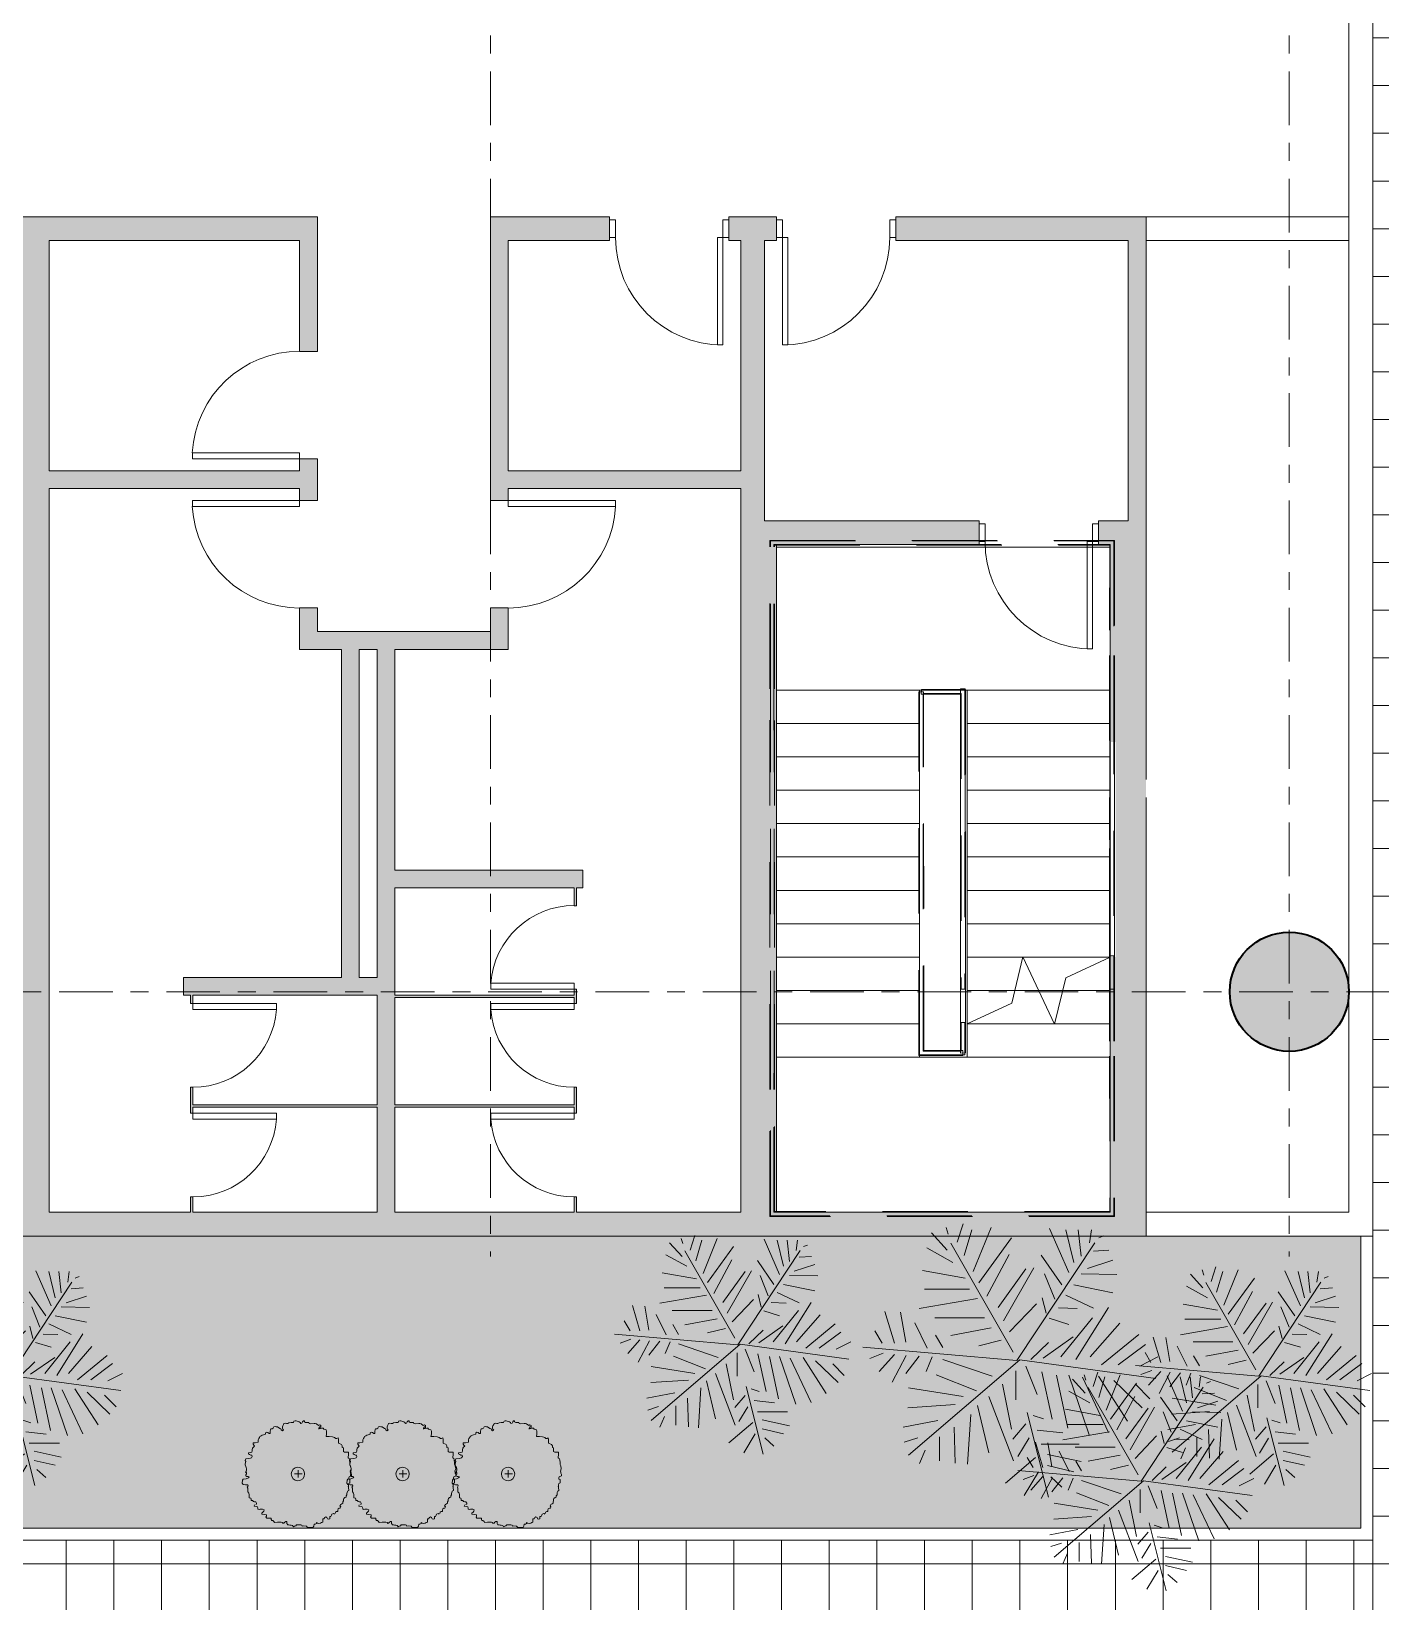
# Model space of a CAD drawing. Header units: millimetres. Extents: x 90964 to 877642, y 656808 to 1438307.
# Drawn here: x 386469 to 397787, y 1194509 to 1207680 of the extents above; entities that cross this region are included whole.
import ezdxf

# ---------------------------------------------------------------- set-up
doc = ezdxf.new("R2010")
doc.units = ezdxf.units.MM
doc.header["$LTSCALE"] = 300
doc.linetypes.add('CENTER', pattern=[3, 1.5, -0.5, 0.5, -0.5])
doc.linetypes.add('Overhead', pattern=[3.96875, 2.38125, -1.5875])
doc.layers.add('A-CAY', color=7, linetype='Continuous', lineweight=13, true_color=0x3b7500)
for name, color, linetype, lineweight in [('A-COT VACH', 2, 'Continuous', 35), ('A-DOOR', 31, 'Continuous', 9), ('A-DOOR-FRAM', 31, 'Continuous', 9), ('A-FLOR-HRAL', 11, 'Continuous', 9), ('A-FLOR-HRAL-MBND', 5, 'Overhead', 9), ('A-HATCH', 251, 'Continuous', 5), ('A-NET THAY', 125, 'Continuous', 18), ('A-TRUC', 250, 'CENTER', 5), ('A-WALL', 113, 'Continuous', 9), ('A-WALL-PATT', 111, 'Continuous', 9), ('S-STRS', 31, 'Continuous', 9), ('S-STRS-MBND', 31, 'Overhead', 9)]:
    doc.layers.add(name, color=color, linetype=linetype, lineweight=lineweight)
pattern_1 = [(4e-12, (420761.15, 1196025.3), (-3e-11, 400), []), (90, (420761.15, 1196025.3), (-400, -3e-11), [])]

# ---------------------------------------------------------------- blocks, each defined once
blk = doc.blocks.new('Railing - Railing-1480362-Option 5 Floor Plans')
at = {"layer": 'A-FLOR-HRAL-MBND'}
for p, q in [((-106422, -29073), (-106305, -28713)), ((-106305, -28713), (-103395, -29659)), ((-106384, -29054), (-106285, -28751)), ((-106285, -28751), (-103433, -29678)), ((-106165, -29157), (-106422, -29073)), ((-106156, -29128), (-106384, -29054)), ((-105899, -29243), (-105890, -29215)), ((-103532, -29982), (-105890, -29215)), ((-103513, -30019), (-105899, -29243)), ((-103433, -29678), (-103532, -29982)), ((-103395, -29659), (-103513, -30019))]:
    blk.add_line(p, q, dxfattribs=at)
blk = doc.blocks.new('Railing - Railing-1480373-Option 5 Floor Plans')
at = {"layer": 'A-FLOR-HRAL-MBND'}
for p, q in [((-108093, -29845), (-107202, -27106)), ((-107202, -27106), (-106194, -27433)), ((-108055, -29826), (-107183, -27143)), ((-107183, -27143), (-106203, -27462)), ((-106203, -27462), (-105937, -27549)), ((-106194, -27433), (-105928, -27520)), ((-105928, -27520), (-102999, -28473)), ((-105937, -27549), (-103008, -28501)), ((-103008, -28501), (-101857, -28875)), ((-102999, -28473), (-101819, -28856)), ((-101857, -28875), (-102729, -31558)), ((-101819, -28856), (-102710, -31596)), ((-106819, -30260), (-108093, -29845)), ((-106809, -30231), (-108055, -29826)), ((-106020, -30519), (-106819, -30260)), ((-106011, -30491), (-106809, -30231)), ((-106286, -30433), (-106277, -30404)), ((-103880, -31184), (-106277, -30404)), ((-103890, -31212), (-106286, -30433)), ((-103623, -31299), (-103890, -31212)), ((-103614, -31270), (-103880, -31184)), ((-102710, -31596), (-103623, -31299)), ((-102729, -31558), (-103614, -31270))]:
    blk.add_line(p, q, dxfattribs=at)
blk = doc.blocks.new('Top Rail Type - Top Rail_Internal_-V16-Option 5 Floor Plans')
at = {"layer": 'A-FLOR-HRAL', "linetype": 'Overhead'}
for p, q in [((-106422, -29058), (-106308, -28706)), ((-106308, -28706), (-103408, -29649)), ((-106384, -29070), (-106282, -28757)), ((-106282, -28757), (-103420, -29687)), ((-106422, -29058), (-106384, -29070)), ((-106409, -29083), (-106397, -29045)), ((-106167, -29162), (-106409, -29083)), ((-106154, -29124), (-106397, -29045)), ((-105901, -29248), (-105888, -29210)), ((-103535, -29975), (-105888, -29210)), ((-103509, -30026), (-105901, -29248)), ((-103433, -29662), (-103535, -29975)), ((-103395, -29675), (-103509, -30026)), ((-103395, -29675), (-103433, -29662)), ((-103408, -29649), (-103420, -29687))]:
    blk.add_line(p, q, dxfattribs=at)
at = {"layer": 'A-FLOR-HRAL'}
for p, q in [((-106154, -29124), (-106167, -29162)), ((-103504, -30027), (-106167, -29162)), ((-103492, -29989), (-106154, -29124)), ((-103504, -30027), (-103492, -29989))]:
    blk.add_line(p, q, dxfattribs=at)
blk = doc.blocks.new('Top Rail Type - Top Rail_Internal_-V17-Option 5 Floor Plans')
at = {"layer": 'A-FLOR-HRAL', "linetype": 'Overhead'}
for p, q in [((-108100, -29848), (-107206, -27099)), ((-107206, -27099), (-106192, -27429)), ((-108049, -29823), (-107180, -27150)), ((-107180, -27150), (-106205, -27467)), ((-106205, -27467), (-103010, -28506)), ((-106192, -27429), (-102997, -28468)), ((-103010, -28506), (-101863, -28879)), ((-102997, -28468), (-101813, -28853)), ((-101863, -28879), (-102732, -31552)), ((-101813, -28853), (-102707, -31602)), ((-106820, -30264), (-108100, -29848)), ((-106808, -30226), (-108049, -29823)), ((-106022, -30524), (-106820, -30264)), ((-106009, -30486), (-106808, -30226)), ((-106288, -30438), (-106275, -30400)), ((-103612, -31265), (-106275, -30400)), ((-103625, -31303), (-106288, -30438)), ((-102707, -31602), (-103625, -31303)), ((-102732, -31552), (-103612, -31265))]:
    blk.add_line(p, q, dxfattribs=at)
at = {"layer": 'A-FLOR-HRAL'}
for p, q in [((-106009, -30486), (-106022, -30524)), ((-104304, -31083), (-106022, -30524)), ((-104291, -31045), (-106009, -30486))]:
    blk.add_line(p, q, dxfattribs=at)
blk = doc.blocks.new('M_Single-Flush - 900 X 2100-697408-Option 5 Floor Plans')
at = {"layer": 'A-DOOR'}
for p, q in [((400, 75), (400, 975)), ((450, 975), (400, 975)), ((450, 75), (450, 975)), ((450, 75), (400, 75))]:
    blk.add_line(p, q, dxfattribs=at)
blk.add_arc((450, 75), 902, 93.1788, 180, dxfattribs=at)
blk = doc.blocks.new('M_Single-Flush - 900 X 2100-697387-Option 5 Floor Plans')
at = {"layer": 'A-DOOR'}
for p, q in [((400, -75), (400, -975)), ((450, -75), (400, -75)), ((450, -75), (450, -975)), ((450, -975), (400, -975))]:
    blk.add_line(p, q, dxfattribs=at)
blk.add_arc((450, -75), 902, 180, 266.8212, dxfattribs=at)
blk = doc.blocks.new('M_Single-Flush - 700 X 2100-697495-Option 5 Floor Plans')
at = {"layer": 'A-DOOR'}
for p, q in [((300, -10), (300, -710)), ((350, -10), (300, -10)), ((350, -10), (350, -710)), ((350, -710), (300, -710))]:
    blk.add_line(p, q, dxfattribs=at)
blk.add_arc((350, -10), 702, 180, 265.9138, dxfattribs=at)
blk = doc.blocks.new('M_Single-Flush - 700 X 2100-697474-Option 5 Floor Plans')
at = {"layer": 'A-DOOR'}
for p, q in [((300, 10), (300, 710)), ((350, 710), (300, 710)), ((350, 10), (350, 710)), ((350, 10), (300, 10))]:
    blk.add_line(p, q, dxfattribs=at)
blk.add_arc((350, 10), 702, 94.0862, 180, dxfattribs=at)
blk = doc.blocks.new('M_Door-Passage-Single-Flush - M_Door-Passage-Single-Flush-718217-Option 5 Floor Plans')
at = {"layer": 'A-DOOR'}
for p, q in [((450, 981.35), (405, 981.35)), ((405, 981.35), (405, 81.35)), ((450, 81.35), (450, 981.35)), ((405, 81.35), (450, 81.35))]:
    blk.add_line(p, q, dxfattribs=at)
blk.add_arc((450, 81.35), 900, 90, 180, dxfattribs=at)
at = {"layer": 'A-DOOR-FRAM'}
for p, q in [((-450, 81.35), (-500, 81.35)), ((-500, 81.35), (-500, -68.65)), ((-450, -68.65), (-450, 81.35)), ((450, 81.35), (450, -68.65)), ((500, 81.35), (450, 81.35)), ((500, -68.65), (500, 81.35)), ((-500, -68.65), (-450, -68.65)), ((450, -68.65), (500, -68.65))]:
    blk.add_line(p, q, dxfattribs=at)
blk = doc.blocks.new('M_Door-Passage-Single-Flush - M_Door-Passage-Single-Flush-756115-Option 5 Floor Plans')
at = {"layer": 'A-DOOR'}
for p, q in [((405, -81.35), (450, -81.35)), ((405, -981.35), (405, -81.35)), ((450, -81.35), (450, -981.35)), ((450, -981.35), (405, -981.35))]:
    blk.add_line(p, q, dxfattribs=at)
blk.add_arc((450, -81.35), 900, 180, 270, dxfattribs=at)
at = {"layer": 'A-DOOR-FRAM'}
for p, q in [((-500, 68.65), (-450, 68.65)), ((-500, -81.35), (-500, 68.65)), ((-450, 68.65), (-450, -81.35)), ((450, 68.65), (500, 68.65)), ((450, -81.35), (450, 68.65)), ((500, 68.65), (500, -81.35)), ((-450, -81.35), (-500, -81.35)), ((500, -81.35), (450, -81.35))]:
    blk.add_line(p, q, dxfattribs=at)
blk = doc.blocks.new('LUOICOT THAPDOI')
at = {"layer": 'A-HATCH'}
h = blk.add_hatch(color=256, dxfattribs=at)
h.dxf.hatch_style = 1
edge = h.paths.add_edge_path()
edge.add_arc((220998, 1226625), 500, 0, 360)
edge = h.paths.add_edge_path()
edge.add_arc((233598, 1226625), 500, 0, 360)
edge = h.paths.add_edge_path()
edge.add_arc((246198, 1226625), 500, 0, 360)
edge = h.paths.add_edge_path()
edge.add_arc((246198, 1217625), 500, 0, 360)
edge = h.paths.add_edge_path()
edge.add_arc((233598, 1217625), 500, 0, 360)
edge = h.paths.add_edge_path()
edge.add_arc((220998, 1217625), 500, 0, 360)
edge = h.paths.add_edge_path()
edge.add_arc((214298, 1226625), 500, 0, 360)
edge = h.paths.add_edge_path()
edge.add_arc((201698, 1226625), 500, 0, 360)
edge = h.paths.add_edge_path()
edge.add_arc((194998, 1226625), 500, 0, 360)
edge = h.paths.add_edge_path()
edge.add_arc((182398, 1226625), 500, 0, 360)
edge = h.paths.add_edge_path()
edge.add_arc((169798, 1226625), 500, 0, 360)
edge = h.paths.add_edge_path()
edge.add_arc((169798, 1217625), 500, 0, 360)
edge = h.paths.add_edge_path()
edge.add_arc((169798, 1208625), 500, 0, 360)
edge = h.paths.add_edge_path()
edge.add_arc((169798, 1199625), 500, 0, 360)
edge = h.paths.add_edge_path()
edge.add_arc((182398, 1199625), 500, 0, 360)
edge = h.paths.add_edge_path()
edge.add_arc((182398, 1208625), 500, 0, 360)
edge = h.paths.add_edge_path()
edge.add_arc((182398, 1217625), 500, 0, 360)
edge = h.paths.add_edge_path()
edge.add_arc((194998, 1217625), 500, 0, 360)
edge = h.paths.add_edge_path()
edge.add_arc((194998, 1208625), 500, 0, 360)
edge = h.paths.add_edge_path()
edge.add_arc((194998, 1199625), 500, 0, 360)
edge = h.paths.add_edge_path()
edge.add_arc((201698, 1208625), 500, 0, 360)
edge = h.paths.add_edge_path()
edge.add_arc((214298, 1208625), 500, 0, 360)
edge = h.paths.add_edge_path()
edge.add_arc((220998, 1208625), 500, 0, 360)
edge = h.paths.add_edge_path()
edge.add_arc((220998, 1199625), 500, 0, 360)
edge = h.paths.add_edge_path()
edge.add_arc((233598, 1199625), 500, 0, 360)
edge = h.paths.add_edge_path()
edge.add_arc((233598, 1208625), 500, 0, 360)
edge = h.paths.add_edge_path()
edge.add_arc((246198, 1208625), 500, 0, 360)
edge = h.paths.add_edge_path()
edge.add_arc((246198, 1199625), 500, 0, 360)
at = {"layer": 'A-COT VACH'}
blk.add_circle((220998, 1199625), 500, dxfattribs=at)
at = {"layer": 'A-TRUC'}
for p, q in [((214298, 1228945), (214298, 1197405)), ((220998, 1228945), (220998, 1197405)), ((167478, 1199625), (248518, 1199625))]:
    blk.add_line(p, q, dxfattribs=at)
blk = doc.blocks.new('mb-cay50')
at = {"color": 0, "linetype": 'ByBlock'}
for p, q in [((132.5, 445.5), (73.1, 544.6)), ((85.2, 197), (175.2, 552.2)), ((120.3, 386.1), (-4.7, 492.8)), ((184.3, 466.9), (231.6, 509.5)), ((-341.8, 354.7), (-366.2, 411.1)), ((-282.2, 299.2), (-282.2, 399.8)), ((-221.2, 258), (-216.6, 408.9)), ((-151.1, 204.6), (-164.8, 413.5)), ((-74.8, 129.9), (28.8, 399.8)), ((170.6, 419.6), (281.9, 445.5)), ((170.6, 372.3), (312.4, 402.8)), ((55.2, -23.8), (-411.6, 376.1)), ((-122.1, 168.1), (-74.8, 366.2)), ((94.4, 303.7), (47.1, 381.5)), ((144.7, 329.7), (303.3, 329.7)), ((-373.5, 302.4), (-429.9, 320.7)), ((-18.4, 78.1), (19.7, 267.2)), ((80.7, 244.3), (25.8, 308.3)), ((127.9, 270.2), (234.7, 282.4)), ((260.6, 40), (345.9, 290)), ((317, 49.2), (426.7, 280.9)), ((-288.6, 230.9), (-434.9, 258.3)), ((111.2, 209.2), (153.9, 222.9)), ((147.8, 26.3), (190.4, 224.5)), ((208.7, 40), (256, 262.6)), ((384.1, 44.6), (506, 233.6)), ((-216.6, 163.5), (-414.8, 177.2)), ((38, 21.7), (38, 143.7)), ((449.6, 62.9), (568.5, 177.2)), ((539.6, 78.1), (600.5, 139.1)), ((-421.8, -42.3), (-480.3, 69)), ((-183.1, 129.9), (-411.7, 93.4)), ((-126.7, 105.6), (-295.9, 38.5)), ((80.7, 1.9), (127.9, 120.8)), ((-471.2, -46.9), (-535.2, 24.8)), ((-367.3, -39.5), (-423.9, 33.9)), ((-312.8, -37.2), (-338.6, 24.8)), ((-61.1, 44.6), (-268.4, -25.5)), ((55.2, -23.8), (624.9, 53.7)), ((557.8, 1.9), (634.1, -36.2)), ((42.8, -21.9), (-603.8, -77.4)), ((-518.5, -51.5), (-574.9, -30.1)), ((27.2, -55.7), (-234.9, -513.4)), ((42.8, -21.9), (368.8, -514.9)), ((100.5, -25.5), (175.2, -97.2)), ((152.3, -31.6), (278.9, -120.1)), ((227, -36.2), (359.7, -200.9)), ((289.5, -25.5), (426.7, -243.5)), ((350.5, -36.2), (474, -178)), ((397.8, -2.7), (553.3, -130.7)), ((467.9, -2.7), (582.2, -88)), ((-523, -94.1), (-553.5, -146)), ((-471.2, -94.1), (-510.8, -226.8)), ((-423.9, -98.7), (-445.3, -223.7)), ((-333.4, -73.4), (-385.8, -179.5)), ((-268.5, -75.9), (-299, -127.7)), ((-65.7, -158.2), (-234.9, -126.2)), ((-23, -106.3), (-117.5, -83.5)), ((-13.8, -187.1), (114.2, -409.7)), ((11.9, -141.7), (124.7, -259.1)), ((178.2, -198.8), (260.6, -172.9)), ((-122.1, -281.7), (-367.5, -239)), ((-93.1, -200.9), (-302, -200.9)), ((-36.7, -243.5), (80.7, -405.1)), ((164.7, -219.2), (147.9, -284.7)), ((217.4, -242.3), (295.1, -239.3)), ((248.4, -295.4), (364.2, -240.5)), ((-155.6, -319.8), (-344.7, -319.8)), ((-84, -290.8), (10.5, -466.1)), ((201.1, -278.6), (158.4, -385.3)), ((281.9, -338.1), (445, -304.5)), ((-173.9, -367), (-353.8, -399)), ((-140.4, -394.5), (-65.7, -578.9)), ((-117.5, -347.2), (19.7, -536.2)), ((231.6, -338.1), (144.7, -463.1)), ((260.6, -389.9), (179.8, -574.4)), ((312.4, -385.3), (461.8, -382.3)), ((-225.8, -432.6), (-335.5, -493.6)), ((281.9, -432.6), (248.4, -569.8)), ((312.4, -458.5), (300.2, -569.8)), ((338.3, -406.7), (445, -441.7)), ((-250.1, -484.4), (-315.7, -556.1)), ((-207.5, -518), (-183.1, -594.2)), ((-178.5, -461.5), (-146.5, -569.8)), ((347.5, -514.9), (355.1, -569.8)), ((364.2, -479.8), (428.3, -484.4)), ((-245.6, -551.5), (-254.7, -578.9)), ((385.6, -536.2), (406.9, -543.9))]:
    blk.add_line(p, q, dxfattribs=at)
blk = doc.blocks.new('mb-cay10')
for p, q in [((-213, 440), (-224, 437)), ((-203, 437), (-213, 440)), ((-142, 447), (-146, 437)), ((-135, 458), (-142, 447)), ((-131, 469), (-135, 458)), ((-121, 472), (-131, 469)), ((-107, 469), (-121, 472)), ((-96, 469), (-107, 469)), ((-85, 476), (-96, 469)), ((-64, 479), (-85, 476)), ((-43, 479), (-64, 479)), ((-39, 490), (-43, 479)), ((-28, 494), (-39, 490)), ((-18, 494), (-28, 494)), ((11, 483), (-18, 494)), ((21, 479), (11, 483)), ((25, 469), (21, 479)), ((36, 472), (25, 469)), ((43, 483), (36, 472)), ((50, 494), (43, 483)), ((60, 494), (50, 494)), ((60, 483), (60, 494)), ((71, 479), (60, 483)), ((100, 479), (71, 479)), ((103, 469), (100, 479)), ((117, 465), (103, 469)), ((149, 469), (117, 465)), ((160, 469), (149, 469)), ((171, 465), (160, 469)), ((192, 451), (171, 465)), ((203, 455), (192, 451)), ((213, 451), (203, 455)), ((213, 426), (213, 451)), ((-370, 295), (-398, 288)), ((-366, 327), (-370, 316)), ((-370, 316), (-370, 295)), ((-359, 337), (-366, 327)), ((-355, 348), (-359, 337)), ((-345, 352), (-355, 348)), ((-334, 359), (-345, 352)), ((-323, 362), (-334, 359)), ((-302, 369), (-323, 362)), ((-291, 387), (-302, 380)), ((-302, 380), (-302, 369)), ((-281, 384), (-291, 387)), ((-270, 376), (-281, 384)), ((-259, 376), (-270, 376)), ((-256, 408), (-259, 398)), ((-259, 398), (-259, 376)), ((-252, 419), (-256, 408)), ((-242, 419), (-252, 419)), ((-231, 426), (-242, 419)), ((-224, 437), (-231, 426)), ((-192, 437), (-203, 437)), ((-171, 423), (-192, 437)), ((-160, 419), (-171, 423)), ((-156, 408), (-160, 419)), ((-146, 401), (-156, 408)), ((-146, 437), (-146, 426)), ((-146, 426), (-142, 415)), ((-135, 405), (-146, 401)), ((-142, 415), (-135, 405)), ((195, 426), (203, 437)), ((195, 415), (195, 426)), ((199, 423), (210, 423)), ((203, 437), (213, 437)), ((210, 423), (224, 426)), ((213, 437), (213, 426)), ((224, 426), (235, 426)), ((235, 426), (242, 415)), ((242, 415), (252, 412)), ((252, 412), (263, 408)), ((263, 408), (267, 398)), ((267, 369), (263, 348)), ((263, 348), (291, 348)), ((267, 398), (267, 369)), ((291, 348), (320, 344)), ((320, 344), (331, 341)), ((331, 341), (341, 337)), ((341, 337), (352, 327)), ((352, 327), (362, 327)), ((362, 327), (373, 334)), ((373, 334), (377, 323)), ((377, 323), (377, 284)), ((-441, 199), (-462, 195)), ((-462, 195), (-462, 185)), ((-462, 185), (-451, 178)), ((-451, 178), (-441, 174)), ((-434, 149), (-444, 146)), ((-430, 202), (-441, 199)), ((-441, 174), (-430, 174)), ((-426, 160), (-434, 149)), ((-426, 213), (-430, 202)), ((-430, 174), (-426, 160)), ((-423, 238), (-426, 224)), ((-426, 224), (-426, 213)), ((-416, 249), (-423, 238)), ((-398, 288), (-419, 288)), ((-419, 288), (-419, 277)), ((-419, 277), (-412, 266)), ((-405, 256), (-416, 249)), ((-412, 266), (-405, 256)), ((377, 284), (405, 273)), ((405, 273), (412, 259)), ((412, 259), (412, 245)), ((412, 245), (423, 241)), ((423, 241), (423, 206)), ((423, 206), (434, 202)), ((434, 202), (469, 202)), ((469, 170), (466, 160)), ((466, 160), (466, 149)), ((466, 149), (476, 142)), ((469, 202), (469, 170)), ((-487, 138), (-494, 124)), ((-494, 124), (-487, 114)), ((-487, 114), (-494, 92)), ((-494, 92), (-494, 82)), ((-494, 82), (-487, 67)), ((-483, 21), (-490, 11)), ((-490, 11), (-480, 11)), ((-458, 142), (-487, 138)), ((-487, 67), (-483, 57)), ((-480, 0), (-487, -11)), ((-483, 57), (-480, 46)), ((-480, 36), (-483, 21)), ((-480, 46), (-480, 36)), ((-480, 11), (-480, 0)), ((-444, 146), (-458, 142)), ((-32, 0), (39, 0)), ((0, 32), (0, -36)), ((476, 142), (480, 131)), ((480, 131), (480, 121)), ((480, 121), (483, 110)), ((483, 110), (483, 85)), ((483, 85), (490, 75)), ((494, 46), (487, 25)), ((487, 25), (490, 14)), ((490, 75), (494, 46)), ((490, 14), (490, 4)), ((490, 4), (498, -7)), ((-519, -60), (-522, -89)), ((-522, -89), (-512, -99)), ((-512, -50), (-519, -60)), ((-483, -46), (-512, -50)), ((-512, -99), (-490, -103)), ((-490, -103), (-469, -103)), ((-487, -11), (-487, -21)), ((-487, -21), (-476, -25)), ((-462, -39), (-483, -46)), ((-476, -25), (-466, -25)), ((-466, -114), (-473, -124)), ((-473, -124), (-469, -135)), ((-469, -103), (-466, -114)), ((-469, -135), (-469, -170)), ((-466, -25), (-455, -28)), ((-455, -28), (-462, -39)), ((469, -114), (466, -121)), ((473, -92), (469, -103)), ((469, -103), (469, -114)), ((469, -117), (469, -128)), ((469, -128), (473, -156)), ((476, -28), (473, -39)), ((473, -39), (473, -50)), ((473, -50), (483, -53)), ((483, -85), (473, -92)), ((498, -21), (476, -28)), ((483, -53), (483, -85)), ((498, -7), (498, -21)), ((-469, -170), (-458, -181)), ((-458, -181), (-455, -192)), ((-455, -192), (-455, -224)), ((-455, -224), (-441, -227)), ((-441, -227), (-437, -238)), ((-437, -238), (-437, -249)), ((-437, -249), (-423, -249)), ((-423, -249), (-416, -259)), ((-416, -259), (-405, -263)), ((-409, -302), (-405, -291)), ((-405, -263), (-394, -263)), ((-394, -263), (-387, -273)), ((-387, -284), (-394, -288)), ((-387, -273), (-387, -284)), ((398, -288), (391, -298)), ((409, -281), (398, -288)), ((419, -273), (409, -281)), ((423, -252), (419, -263)), ((419, -263), (419, -273)), ((426, -231), (423, -241)), ((423, -241), (423, -252)), ((437, -220), (426, -231)), ((448, -217), (437, -220)), ((455, -195), (448, -206)), ((448, -206), (448, -217)), ((458, -174), (455, -185)), ((455, -185), (455, -195)), ((462, -163), (458, -174)), ((473, -156), (462, -163)), ((-387, -305), (-409, -302)), ((-377, -309), (-387, -305)), ((-373, -320), (-377, -309)), ((-373, -330), (-373, -320)), ((-362, -334), (-373, -330)), ((-352, -330), (-362, -334)), ((-331, -330), (-352, -330)), ((-338, -366), (-327, -359)), ((-338, -376), (-338, -366)), ((-316, -380), (-338, -376)), ((-316, -337), (-331, -330)), ((-327, -359), (-320, -348)), ((-320, -348), (-316, -337)), ((-295, -384), (-316, -380)), ((-299, -405), (-295, -394)), ((-291, -415), (-299, -405)), ((-295, -394), (-295, -384)), ((-249, -415), (-291, -415)), ((-249, -426), (-249, -415)), ((-245, -437), (-249, -426)), ((-235, -437), (-245, -437)), ((-224, -444), (-235, -437)), ((242, -419), (231, -419)), ((231, -419), (231, -451)), ((249, -408), (242, -419)), ((259, -401), (249, -408)), ((270, -408), (259, -401)), ((274, -419), (270, -408)), ((284, -423), (274, -419)), ((295, -419), (284, -423)), ((306, -398), (295, -398)), ((295, -398), (295, -419)), ((313, -387), (306, -398)), ((316, -376), (313, -387)), ((331, -369), (316, -376)), ((341, -376), (331, -369)), ((348, -359), (345, -369)), ((359, -352), (348, -359)), ((370, -352), (359, -352)), ((373, -327), (370, -341)), ((370, -341), (370, -352)), ((384, -320), (373, -327)), ((394, -320), (384, -320)), ((391, -298), (398, -309)), ((398, -309), (394, -320)), ((-220, -455), (-224, -444)), ((-192, -451), (-220, -455)), ((-156, -451), (-192, -451)), ((-142, -455), (-156, -451)), ((-142, -465), (-142, -455)), ((-131, -462), (-142, -465)), ((-124, -451), (-131, -462)), ((-114, -444), (-124, -451)), ((-103, -444), (-114, -444)), ((-103, -465), (-103, -444)), ((-96, -476), (-103, -465)), ((-85, -476), (-96, -476)), ((-75, -479), (-85, -476)), ((-64, -479), (-75, -479)), ((-50, -483), (-64, -479)), ((-43, -494), (-50, -483)), ((-32, -490), (-43, -494)), ((-21, -487), (-32, -490)), ((-14, -476), (-21, -487)), ((25, -476), (-14, -476)), ((36, -479), (25, -476)), ((39, -490), (36, -479)), ((50, -487), (39, -490)), ((78, -490), (50, -487)), ((89, -501), (78, -490)), ((139, -501), (89, -501)), ((146, -490), (139, -501)), ((149, -469), (146, -490)), ((160, -469), (149, -469)), ((171, -465), (160, -469)), ((181, -462), (171, -455)), ((171, -455), (171, -465)), ((195, -465), (181, -462)), ((210, -462), (195, -465)), ((220, -455), (210, -462)), ((231, -451), (220, -455))]:
    blk.add_line(p, q)
blk.add_circle((-1, -2), 62.8)

msp = doc.modelspace()

# ---------------------------------------------------------------- hatches: boundary and pattern name
at = {"layer": 'A-NET THAY'}
h = msp.add_hatch(dxfattribs=at)
h.set_pattern_fill('AR-HBONE', color=250, scale=3, double=1)
h.set_pattern_definition([(45, (420761.15, 1196025.32), (-3e-11, 431.0523), [914.4, -304.8]), (135, (420976.68, 1196240.84), (-3e-11, 431.0523), [914.4, -304.8])])
edge = h.paths.add_edge_path()
edge.add_line((445534.9, 1245943.2), (400857.2, 1246022.2))
edge.add_arc((400852.2, 1243022.2), 3000, 89.90437, 180)
edge.add_line((397852.2, 1243022.2), (397852.2, 1241125.3))
edge.add_line((397852.2, 1241125.3), (436544.8, 1241125.3))
edge.add_line((436544.8, 1241125.3), (445534.9, 1241125.3))
edge.add_line((445534.9, 1241125.3), (445534.9, 1245943.2))
edge = h.paths.add_edge_path()
edge.add_arc((367189.7, 1243160), 3000, 0, 89.96372)
edge.add_line((367191.6, 1246160), (343379.3, 1246200.3))
edge.add_arc((343374.3, 1238200.3), 8000, 89.96372, 180.91499)
edge.add_line((335375.3, 1238072.5), (335974, 1197977.4))
edge.add_arc((338973.6, 1198025.3), 3000, 180.91499, 270)
edge.add_line((338973.6, 1195025.3), (338402.6, 1236125.8))
edge.add_line((338402.6, 1236125.8), (338333.2, 1241125.3))
edge.add_line((338333.2, 1241125.3), (370189.7, 1241125.3))
edge.add_line((370189.7, 1241125.3), (370189.7, 1243160))
edge = h.paths.add_edge_path()
edge.add_line((339082.3, 1187203.7), (339057, 1189025.3))
edge.add_line((339057, 1189025.3), (337063.7, 1189025.3))
edge.add_arc((337063.7, 1186025.3), 3000, 90, 180.9386)
edge.add_line((334064.1, 1185976.2), (334435.1, 1161466.3))
edge.add_line((334435.1, 1161466.3), (339439.8, 1161466.3))
edge.add_line((339439.8, 1161466.3), (339082.3, 1187203.7))
h = msp.add_hatch(dxfattribs=at)
h.set_pattern_fill('_USER', color=250, scale=400, double=1, pattern_type=0)
h.set_pattern_definition(pattern_1)
h.paths.add_polyline_path([(436293.5, 1239625.3), (397852.2, 1239625.3), (397852.2, 1241125.3), (391642.2, 1241125.3), (391642.2, 1239625.3), (376436.6, 1239625.3), (376436.6, 1241125.3), (370189.7, 1241125.3), (370189.7, 1239625.3), (340561.5, 1239625.3), (340561.5, 1196025.3, -0.4142136), (339561.5, 1195025.3), (338973.6, 1195025.3), (339057, 1189025.3), (397720.9, 1189025.3), (397720.9, 1195025.3), (381057.9, 1195025.3), (346665.9, 1195025.3, -0.4142136), (344665.9, 1197025.3), (344665.9, 1230625.3, -0.4142136), (347665.9, 1233625.3), (368370.4, 1233625.3, -0.4142136), (371370.4, 1230625.3), (371370.4, 1229924), (376399.6, 1229924), (378336.2, 1229924), (389705.6, 1229924), (391642.2, 1229924), (396671.5, 1229924), (396671.5, 1230625.3, -0.4142136), (399671.5, 1233625.3), (403122.2, 1233625.3), (426978.9, 1233625.3, -0.4254724), (429976.7, 1230510.5), (429785, 1225505.3), (435804.7, 1225299.9)])
h = msp.add_hatch(dxfattribs=at)
h.set_pattern_fill('_USER', color=250, scale=400, double=1, pattern_type=0)
h.set_pattern_definition(pattern_1)
h.paths.add_polyline_path([(426730.9, 1229924), (423526.2, 1229924), (423526.2, 1233625.3), (403122.2, 1233625.3), (403122.2, 1229924), (397720.9, 1229924), (397720.9, 1197381.3), (397720.9, 1189025.3), (426730.9, 1189025.3)])
at = {"layer": 'A-WALL-PATT'}
for points in [[(388868.9, 1206125.3), (381257.9, 1206125.3), (381257.9, 1205925.3), (388868.9, 1205925.3)], [(386618.9, 1197775.3), (386618.9, 1205925.3), (386318.9, 1205925.3), (386318.9, 1197775.3)], [(392618.9, 1203475.3), (392618.9, 1205925.3), (392418.9, 1205925.3), (392418.9, 1203475.3)], [(395818.9, 1205925.3), (395668.9, 1205925.3), (395668.9, 1203475.3), (395818.9, 1203475.3), (395818.9, 1204500.7)], [(388718.9, 1203845.7), (388718.9, 1203995.7), (386618.9, 1203995.7), (386618.9, 1203845.7)], [(392418.9, 1203995.7), (390468.9, 1203995.7), (390468.9, 1203845.7), (392418.9, 1203845.7)], [(392718.9, 1197775.3), (392718.9, 1203475.3), (392418.9, 1203475.3), (392418.9, 1197775.3)], [(390468.9, 1202495.7), (390468.9, 1202645.7), (388868.9, 1202645.7), (388868.9, 1202495.7), (389518.9, 1202495.7)], [(389218.9, 1202495.7), (389068.9, 1202495.7), (389068.9, 1199745.7), (389218.9, 1199745.7), (389218.9, 1202108.9)], [(389518.9, 1197775.3), (389518.9, 1202495.7), (389368.9, 1202495.7), (389368.9, 1197775.3)], [(391093.9, 1200495.7), (391093.9, 1200645.7), (389518.9, 1200645.7), (389518.9, 1200495.7), (391042.7, 1200495.7)], [(389368.9, 1199745.7), (387743.9, 1199745.7), (387743.9, 1199595.7), (389368.9, 1199595.7)], [(391022.7, 1199595.7), (389518.9, 1199595.7), (389518.9, 1199575.7), (391022.7, 1199575.7)], [(386618.9, 1197575.3), (386618.9, 1197775.3), (383618.9, 1197775.3), (383618.9, 1197575.3), (384974.2, 1197575.3)], [(393689, 1197775.3), (386618.9, 1197775.3), (386618.9, 1197575.3), (393689, 1197575.3)], [(395518.9, 1197575.3), (395518.9, 1197775.3), (393689, 1197775.3), (393689, 1197575.3)]]:
    msp.add_hatch(color=256, dxfattribs=at).paths.add_polyline_path(points, flags=0)
h = msp.add_hatch(color=256, dxfattribs=at)
h.paths.add_polyline_path([(390468.9, 1202845.7), (390318.9, 1202845.7), (390318.9, 1202645.7), (390468.9, 1202645.7)], flags=0)
h.paths.add_polyline_path([(390468.9, 1206125.3), (390318.9, 1206125.3), (390318.9, 1203745.7), (390468.9, 1203745.7), (390468.9, 1205925.3)], flags=0)
h = msp.add_hatch(color=256, dxfattribs=at)
h.paths.add_polyline_path([(395818.9, 1205925.3), (395818.9, 1206125.3), (393718.9, 1206125.3), (393718.9, 1205925.3), (395668.9, 1205925.3)], flags=0)
h.paths.add_polyline_path([(392718.9, 1205925.3), (392718.9, 1206125.3), (392318.9, 1206125.3), (392318.9, 1205925.3), (392618.9, 1205925.3)], flags=0)
h.paths.add_polyline_path([(391318.9, 1205950.3), (391318.9, 1206125.3), (390468.9, 1206125.3), (390468.9, 1205925.3), (391318.9, 1205925.3)], flags=0)
h = msp.add_hatch(color=256, dxfattribs=at)
h.paths.add_polyline_path([(388868.9, 1203745.7), (388868.9, 1204095.7), (388718.9, 1204095.7), (388718.9, 1203745.7)], flags=0)
h.paths.add_polyline_path([(388868.9, 1202845.7), (388718.9, 1202845.7), (388718.9, 1202495.7), (388868.9, 1202495.7), (388868.9, 1202645.7)], flags=0)
h.paths.add_polyline_path([(388868.9, 1204995.7), (388868.9, 1205925.3), (388718.9, 1205925.3), (388718.9, 1204995.7)], flags=0)
h = msp.add_hatch(color=256, dxfattribs=at)
h.paths.add_polyline_path([(395668.9, 1203575.3), (395418.9, 1203575.3), (395418.9, 1203375.3), (395518.9, 1203375.3), (395518.9, 1203475.3), (395668.9, 1203475.3)], flags=0)
h.paths.add_polyline_path([(394418.9, 1203400.3), (394418.9, 1203575.3), (392618.9, 1203575.3), (392618.9, 1203475.3), (392718.9, 1203475.3), (392718.9, 1203375.3), (394418.9, 1203375.3)], flags=0)
h = msp.add_hatch(color=256, dxfattribs=at)
h.paths.add_polyline_path([(395818.9, 1199717.1), (395818.9, 1203475.3), (395518.9, 1203475.3), (395518.9, 1197575.3), (395818.9, 1197575.3)], flags=0)
h.paths.add_polyline_path([(395564.3, 1200913), (395564.3, 1199915.1), (395524.3, 1199915.1), (395524.3, 1201720.6), (395564.3, 1201720.6), (395564.3, 1201511)], flags=0)
h = msp.add_hatch(color=256, dxfattribs=at)
h.paths.add_polyline_path([(391042.7, 1197905.7), (391022.7, 1197905.7), (391022.7, 1197775.3), (391042.7, 1197775.3)], flags=0)
h.paths.add_polyline_path([(391042.7, 1198605.7), (391042.7, 1198825.7), (391022.7, 1198825.7), (391022.7, 1198605.7)], flags=0)
h.paths.add_polyline_path([(391042.7, 1200345.7), (391042.7, 1200495.7), (391022.7, 1200495.7), (391022.7, 1200345.7)], flags=0)
h.paths.add_polyline_path([(391042.7, 1199645.7), (391022.7, 1199645.7), (391022.7, 1199525.7), (391042.7, 1199525.7)], flags=0)
h = msp.add_hatch(color=256, dxfattribs=at)
h.paths.add_polyline_path([(387823.5, 1198825.7), (387803.5, 1198825.7), (387805.4, 1198605.7), (387823.5, 1198605.7), (387823.5, 1198675.7)], flags=0)
h.paths.add_polyline_path([(387823.5, 1197775.3), (387823.5, 1197905.7), (387803.5, 1197905.7), (387805.4, 1197775.3)], flags=0)
h.paths.add_polyline_path([(387823.5, 1199525.7), (387823.5, 1199595.7), (387803.5, 1199595.7), (387805.4, 1199525.7)], flags=0)
h = msp.add_hatch(color=256, dxfattribs=at)
h.paths.add_polyline_path([(391022.7, 1198675.7), (389518.9, 1198675.7), (389518.9, 1198655.7), (391022.7, 1198655.7)], flags=0)
h.paths.add_polyline_path([(389368.9, 1198655.7), (389368.9, 1198675.7), (387823.5, 1198675.7), (387823.5, 1198655.7)], flags=0)
at = {"layer": 'S-STRS-MBND', "true_color": 0x3ba41e}
h = msp.add_hatch(dxfattribs=at)
h.set_pattern_fill('CROSS', color=74, scale=30, double=1)
h.set_pattern_definition([(4e-12, (420761.15, 1196025.32), (190.5, 190.5), [95.25, -285.75]), (90, (420808.78, 1195977.7), (-190.5, 190.5), [95.25, -285.75])])
h.paths.add_polyline_path([(436300.3, 1239825.3), (398052.2, 1239825.3), (398052.2, 1240925.3), (436337.9, 1240925.3), (434528.2, 1187886.4), (379327.1, 1187607.2), (339279.5, 1187404.7), (339259.8, 1188825.3), (426730.9, 1188825.3), (426730.9, 1229924), (426930.9, 1229924), (426930.9, 1230124), (423726.2, 1230124), (423726.2, 1233425.3), (426978.9, 1233425.3, -0.4254724), (429776.8, 1230518.1), (428681.7, 1201929.8), (435007.4, 1201929.8)])
h.paths.add_polyline_path([(391442.2, 1240925.3), (376636.6, 1240925.3), (376636.6, 1239825.3), (391442.2, 1239825.3)])
h.paths.add_polyline_path([(369989.7, 1240925.3), (338536, 1240925.3), (338602.6, 1236128.6), (339170.8, 1195225.3), (339561.5, 1195225.3, 0.4142136), (340361.5, 1196025.3), (340361.5, 1239825.3), (369989.7, 1239825.3)])
h.paths.add_polyline_path([(402922.2, 1233425.3), (399671.5, 1233425.3, 0.4142136), (396871.5, 1230625.3), (396871.5, 1230124), (402922.2, 1230124)], flags=17)
h.paths.add_polyline_path([(368370.4, 1233375.3), (347665.9, 1233375.3, 0.4142136), (344915.9, 1230625.3), (344915.9, 1230174), (371120.4, 1230174), (371120.4, 1230625.3, 0.4142136)], flags=17)
h.paths.add_polyline_path([(377957.9, 1197575.3), (350442.8, 1197575.3), (350442.8, 1195125.3), (377957.9, 1195125.3)], flags=17)
h.paths.add_polyline_path([(397620.9, 1197575.3), (381157.9, 1197575.3), (381157.9, 1195125.3), (397620.9, 1195125.3)], flags=17)

# ---------------------------------------------------------------- linework, layer by layer
at = {"layer": 'A-NET THAY'}
for p, q in [((397720.9, 1197381.3), (397720.9, 1229924)), ((397720.9, 1197575.3), (397720.9, 1189025.3)), ((346665.9, 1195025.3), (394165.2, 1195025.3))]:
    msp.add_line(p, q, dxfattribs=at)
for points in [[(397520.9, 1205925.3), (395818.9, 1205925.3), (395818.9, 1206125.3), (397520.9, 1206125.3)], [(381057.9, 1197575.3), (397720.9, 1197575.3), (397720.9, 1195025.3), (381057.9, 1195025.3)], [(381157.9, 1197575.3), (397620.9, 1197575.3), (397620.9, 1195125.3), (381157.9, 1195125.3)]]:
    msp.add_lwpolyline(points, close=True, dxfattribs=at)
at = {"layer": 'A-WALL', "lineweight": 18}
for p, q in [((397520.9, 1212125.3), (397520.9, 1197775.3)), ((397720.9, 1212125.3), (397720.9, 1197575.3)), ((388868.9, 1206125.3), (381057.9, 1206125.3)), ((388868.9, 1204995.7), (388868.9, 1206125.3)), ((390318.9, 1206125.3), (390318.9, 1203745.7)), ((391318.9, 1206125.3), (390318.9, 1206125.3)), ((391318.9, 1206100.3), (391318.9, 1206125.3)), ((392718.9, 1206125.3), (392318.9, 1206125.3)), ((392318.9, 1206125.3), (392318.9, 1206100.3)), ((392718.9, 1206100.3), (392718.9, 1206125.3)), ((395818.9, 1206125.3), (393718.9, 1206125.3)), ((393718.9, 1206125.3), (393718.9, 1206100.3)), ((395818.9, 1203475.3), (395818.9, 1206125.3)), ((391318.9, 1205925.3), (391318.9, 1205950.3)), ((392318.9, 1205950.3), (392318.9, 1205925.3)), ((392718.9, 1205925.3), (392718.9, 1205950.3)), ((393718.9, 1205950.3), (393718.9, 1205925.3)), ((386618.9, 1203995.7), (386618.9, 1205925.3)), ((386618.9, 1205925.3), (388718.9, 1205925.3)), ((388718.9, 1205925.3), (388718.9, 1204995.7)), ((390468.9, 1203995.7), (390468.9, 1205925.3)), ((390468.9, 1205925.3), (391318.9, 1205925.3)), ((392318.9, 1205925.3), (392418.9, 1205925.3)), ((392418.9, 1205925.3), (392418.9, 1203995.7)), ((392618.9, 1205925.3), (392718.9, 1205925.3)), ((392618.9, 1203575.3), (392618.9, 1205925.3)), ((393718.9, 1205925.3), (395668.9, 1205925.3)), ((395668.9, 1205925.3), (395668.9, 1203575.3)), ((388718.9, 1204995.7), (388868.9, 1204995.7)), ((388718.9, 1203995.7), (386618.9, 1203995.7)), ((388718.9, 1204095.7), (388718.9, 1203995.7)), ((388868.9, 1204095.7), (388718.9, 1204095.7)), ((388868.9, 1203745.7), (388868.9, 1204095.7)), ((392418.9, 1203995.7), (390468.9, 1203995.7)), ((386618.9, 1197775.3), (386618.9, 1203845.7)), ((386618.9, 1203845.7), (388718.9, 1203845.7)), ((388718.9, 1203845.7), (388718.9, 1203745.7)), ((390468.9, 1203745.7), (390468.9, 1203845.7)), ((390468.9, 1203845.7), (392418.9, 1203845.7)), ((392418.9, 1203845.7), (392418.9, 1203475.3)), ((388718.9, 1203745.7), (388868.9, 1203745.7)), ((390318.9, 1203745.7), (390468.9, 1203745.7)), ((394418.9, 1203575.3), (392618.9, 1203575.3)), ((394418.9, 1203550.3), (394418.9, 1203575.3)), ((395668.9, 1203575.3), (395418.9, 1203575.3)), ((395418.9, 1203575.3), (395418.9, 1203550.3)), ((392418.9, 1203475.3), (392418.9, 1197775.3)), ((395818.9, 1201406.6), (395818.9, 1203475.3)), ((392718.9, 1197775.3), (392718.9, 1203375.3)), ((392718.9, 1203375.3), (394418.9, 1203375.3)), ((394418.9, 1203375.3), (394418.9, 1203400.3)), ((395418.9, 1203400.3), (395418.9, 1203375.3)), ((395418.9, 1203375.3), (395518.9, 1203375.3)), ((395518.9, 1203375.3), (395518.9, 1197775.3)), ((388718.9, 1202845.7), (388718.9, 1202495.7)), ((388868.9, 1202845.7), (388718.9, 1202845.7)), ((388868.9, 1202645.7), (388868.9, 1202845.7)), ((390468.9, 1202845.7), (390318.9, 1202845.7)), ((390318.9, 1202845.7), (390318.9, 1202645.7)), ((390468.9, 1202495.7), (390468.9, 1202845.7)), ((390318.9, 1202645.7), (388868.9, 1202645.7)), ((388718.9, 1202495.7), (389068.9, 1202495.7)), ((389068.9, 1202495.7), (389068.9, 1199745.7)), ((389218.9, 1202495.7), (389368.9, 1202495.7)), ((389218.9, 1199745.7), (389218.9, 1202495.7)), ((389368.9, 1202495.7), (389368.9, 1199745.7)), ((389518.9, 1202495.7), (390468.9, 1202495.7)), ((389518.9, 1200645.7), (389518.9, 1202495.7)), ((395818.9, 1197575.3), (395818.9, 1201255.6)), ((391093.9, 1200645.7), (389518.9, 1200645.7)), ((391093.9, 1200495.7), (391093.9, 1200645.7)), ((389518.9, 1199595.7), (389518.9, 1200495.7)), ((389518.9, 1200495.7), (391022.7, 1200495.7)), ((391022.7, 1200495.7), (391022.7, 1200345.7)), ((391042.7, 1200495.7), (391093.9, 1200495.7)), ((391042.7, 1200345.7), (391042.7, 1200495.7)), ((391022.7, 1200345.7), (391042.7, 1200345.7)), ((389068.9, 1199745.7), (387743.9, 1199745.7)), ((387743.9, 1199745.7), (387743.9, 1199595.7)), ((389368.9, 1199745.7), (389218.9, 1199745.7)), ((391022.7, 1199645.7), (391022.7, 1199595.7)), ((391042.7, 1199645.7), (391022.7, 1199645.7)), ((391042.7, 1199525.7), (391042.7, 1199645.7)), ((387743.9, 1199595.7), (387803.5, 1199595.7)), ((387803.5, 1199595.7), (387803.5, 1199525.7)), ((387803.5, 1199525.7), (387823.5, 1199525.7)), ((387823.5, 1199595.7), (389368.9, 1199595.7)), ((387823.5, 1199525.7), (387823.5, 1199595.7)), ((389368.9, 1199595.7), (389368.9, 1198675.7)), ((391022.7, 1199595.7), (389518.9, 1199595.7)), ((389518.9, 1198675.7), (389518.9, 1199575.7)), ((389518.9, 1199575.7), (391022.7, 1199575.7)), ((391022.7, 1199575.7), (391022.7, 1199525.7)), ((391022.7, 1199525.7), (391042.7, 1199525.7)), ((387803.5, 1198825.7), (387803.5, 1198605.7)), ((387823.5, 1198825.7), (387803.5, 1198825.7)), ((387823.5, 1198675.7), (387823.5, 1198825.7)), ((391022.7, 1198825.7), (391022.7, 1198675.7)), ((391042.7, 1198825.7), (391022.7, 1198825.7)), ((391042.7, 1198605.7), (391042.7, 1198825.7)), ((387803.5, 1198605.7), (387823.5, 1198605.7)), ((389368.9, 1198675.7), (387823.5, 1198675.7)), ((387823.5, 1198655.7), (389368.9, 1198655.7)), ((387823.5, 1198605.7), (387823.5, 1198655.7)), ((389368.9, 1198655.7), (389368.9, 1197775.3)), ((391022.7, 1198675.7), (389518.9, 1198675.7)), ((389518.9, 1197775.3), (389518.9, 1198655.7)), ((389518.9, 1198655.7), (391022.7, 1198655.7)), ((391022.7, 1198655.7), (391022.7, 1198605.7)), ((391022.7, 1198605.7), (391042.7, 1198605.7)), ((387803.5, 1197905.7), (387803.5, 1197775.3)), ((387823.5, 1197905.7), (387803.5, 1197905.7)), ((387823.5, 1197775.3), (387823.5, 1197905.7)), ((391022.7, 1197905.7), (391022.7, 1197775.3)), ((391042.7, 1197905.7), (391022.7, 1197905.7)), ((391042.7, 1197775.3), (391042.7, 1197905.7)), ((387803.5, 1197775.3), (386618.9, 1197775.3)), ((389368.9, 1197775.3), (387823.5, 1197775.3)), ((391022.7, 1197775.3), (389518.9, 1197775.3)), ((392418.9, 1197775.3), (391042.7, 1197775.3)), ((395518.9, 1197775.3), (392718.9, 1197775.3)), ((395818.9, 1197775.3), (397520.9, 1197775.3)), ((394216, 1197575.3), (374529.9, 1197575.3)), ((386618.9, 1197575.3), (395818.9, 1197575.3)), ((395818.9, 1197575.3), (397720.9, 1197575.3))]:
    msp.add_line(p, q, dxfattribs=at)
at = {"layer": 'S-STRS'}
for p, q in [((395518.9, 1202155.3), (394318.9, 1202155.3)), ((394318.9, 1202155.3), (394318.9, 1201875.3)), ((394318.9, 1201875.3), (394318.9, 1201595.3)), ((395518.9, 1201875.3), (394318.9, 1201875.3)), ((394318.9, 1201595.3), (394318.9, 1201315.3)), ((395518.9, 1201595.3), (394318.9, 1201595.3)), ((394318.9, 1201315.3), (394318.9, 1201035.3)), ((395518.9, 1201315.3), (394318.9, 1201315.3)), ((394318.9, 1201035.3), (394318.9, 1200755.3)), ((395518.9, 1201035.3), (394318.9, 1201035.3)), ((394318.9, 1200755.3), (394318.9, 1200475.3)), ((395518.9, 1200755.3), (394318.9, 1200755.3)), ((394318.9, 1200475.3), (394318.9, 1200195.3)), ((395518.9, 1200475.3), (394318.9, 1200475.3)), ((394318.9, 1200195.3), (394318.9, 1199915.3)), ((395518.9, 1200195.3), (394318.9, 1200195.3)), ((394318.9, 1199915.3), (394318.9, 1199635.3)), ((394786.1, 1199915.3), (394318.9, 1199915.3)), ((395518.9, 1199915.3), (394788.4, 1199915.3)), ((394318.9, 1199635.3), (394318.9, 1199355.6)), ((394718, 1199635.3), (394318.9, 1199635.3)), ((395119.8, 1199635.3), (394918.9, 1199635.3)), ((395051.8, 1199355.3), (395049.5, 1199355.3))]:
    msp.add_line(p, q, dxfattribs=at)
at = {"layer": 'S-STRS', "linetype": 'Overhead'}
for p, q in [((395518.9, 1202155.3), (394318.9, 1202155.3)), ((395518.9, 1201875.3), (394318.9, 1201875.3)), ((395518.9, 1201595.3), (394318.9, 1201595.3)), ((395518.9, 1201315.3), (394318.9, 1201315.3)), ((395518.9, 1201035.3), (394318.9, 1201035.3)), ((395518.9, 1200755.3), (394318.9, 1200755.3)), ((395518.9, 1200475.3), (394318.9, 1200475.3)), ((395518.9, 1200195.3), (394318.9, 1200195.3)), ((394786.1, 1199915.3), (394318.9, 1199915.3)), ((395518.9, 1199915.3), (394788.4, 1199915.3)), ((394718, 1199635.3), (394318.9, 1199635.3)), ((395119.8, 1199635.3), (394918.9, 1199635.3)), ((395051.8, 1199355.3), (395049.5, 1199355.3))]:
    msp.add_line(p, q, dxfattribs=at)
at = {"layer": 'S-STRS-MBND', "linetype": 'Continuous'}
for p, q in [((392718.9, 1203355.3), (392718.9, 1202155.3)), ((395518.9, 1203355.3), (392718.9, 1203355.3)), ((395518.9, 1202155.3), (395518.9, 1203355.3)), ((392718.9, 1202155.3), (393918.9, 1202155.3)), ((392718.9, 1199075.3), (392718.9, 1202155.3)), ((392718.9, 1202155.3), (393918.9, 1202155.3)), ((393918.9, 1202155.3), (394318.9, 1202155.3)), ((393918.9, 1199075.3), (393918.9, 1202155.3)), ((395518.9, 1202155.3), (394318.9, 1202155.3)), ((394318.9, 1202155.3), (394318.9, 1199635.3)), ((395518.9, 1202155.3), (394318.9, 1202155.3)), ((395518.9, 1202155.3), (395518.9, 1199635.3)), ((392718.9, 1201875.3), (393918.9, 1201875.3)), ((392718.9, 1201875.3), (393918.9, 1201875.3)), ((395518.9, 1201875.3), (394318.9, 1201875.3)), ((395518.9, 1201875.3), (394318.9, 1201875.3)), ((392718.9, 1201595.3), (393918.9, 1201595.3)), ((392718.9, 1201595.3), (393918.9, 1201595.3)), ((395518.9, 1201595.3), (394318.9, 1201595.3)), ((395518.9, 1201595.3), (394318.9, 1201595.3)), ((392718.9, 1201315.3), (393918.9, 1201315.3)), ((392718.9, 1201315.3), (393918.9, 1201315.3)), ((395518.9, 1201315.3), (394318.9, 1201315.3)), ((395518.9, 1201315.3), (394318.9, 1201315.3)), ((392718.9, 1201035.3), (393918.9, 1201035.3)), ((392718.9, 1201035.3), (393918.9, 1201035.3)), ((395518.9, 1201035.3), (394318.9, 1201035.3)), ((395518.9, 1201035.3), (394318.9, 1201035.3)), ((392718.9, 1200755.3), (393918.9, 1200755.3)), ((392718.9, 1200755.3), (393918.9, 1200755.3)), ((395518.9, 1200755.3), (394318.9, 1200755.3)), ((395518.9, 1200755.3), (394318.9, 1200755.3)), ((392718.9, 1200475.3), (393918.9, 1200475.3)), ((392718.9, 1200475.3), (393918.9, 1200475.3)), ((395518.9, 1200475.3), (394318.9, 1200475.3)), ((395518.9, 1200475.3), (394318.9, 1200475.3)), ((392718.9, 1200195.3), (393918.9, 1200195.3)), ((392718.9, 1200195.3), (393918.9, 1200195.3)), ((395518.9, 1200195.3), (394318.9, 1200195.3)), ((395518.9, 1200195.3), (394318.9, 1200195.3)), ((392718.9, 1199915.3), (393918.9, 1199915.3)), ((392718.9, 1199915.3), (393918.9, 1199915.3)), ((395518.9, 1199915.3), (394318.9, 1199915.3)), ((395518.9, 1199915.3), (394318.9, 1199915.3)), ((394692.3, 1199529.7), (394786.8, 1199918.6)), ((394788.4, 1199915.3), (394786.1, 1199915.3)), ((394788.4, 1199915.3), (394786.1, 1199915.3)), ((394786.8, 1199918.6), (395051, 1199352.1)), ((395145.5, 1199741), (395518.9, 1199915.1)), ((392718.9, 1199635.3), (393918.9, 1199635.3)), ((392718.9, 1199635.3), (393918.9, 1199635.3)), ((395518.9, 1199635.3), (394318.9, 1199635.3)), ((394918.9, 1199635.3), (394718, 1199635.3)), ((394918.9, 1199635.3), (394718, 1199635.3)), ((395051, 1199352.1), (395145.5, 1199741)), ((395518.9, 1199635.3), (395119.8, 1199635.3)), ((395518.9, 1199635.3), (395119.8, 1199635.3)), ((394318.9, 1199355.6), (394692.3, 1199529.7)), ((395518.9, 1199579.3), (395518.9, 1199075.3)), ((392718.9, 1199355.3), (393918.9, 1199355.3)), ((392718.9, 1199355.3), (393918.9, 1199355.3)), ((394318.9, 1199355.6), (394318.9, 1199075.3)), ((395049.5, 1199355.3), (394318.9, 1199355.3)), ((395049.5, 1199355.3), (394318.9, 1199355.3)), ((395518.9, 1199355.3), (395051.8, 1199355.3)), ((395518.9, 1199355.3), (395051.8, 1199355.3)), ((392718.9, 1199075.3), (392718.9, 1197775.3)), ((392718.9, 1199075.3), (393918.9, 1199075.3)), ((392718.9, 1199075.3), (393918.9, 1199075.3)), ((394318.9, 1199075.3), (393918.9, 1199075.3)), ((395518.9, 1199075.3), (394318.9, 1199075.3)), ((395518.9, 1199075.3), (394318.9, 1199075.3)), ((395518.9, 1197775.3), (395518.9, 1199075.3)), ((392718.9, 1197775.3), (395518.9, 1197775.3))]:
    msp.add_line(p, q, dxfattribs=at)

# ---------------------------------------------------------------- block references
at = {"layer": 'A-CAY', "rotation": 180}
for p, xscale, yscale, zscale in [((394650.6, 1196489.1), -2, 2, 2), ((392327.3, 1196629.5), -1.6, 1.6, 1.6), ((386218.5, 1196365.6), -1.6, 1.6, 1.6), ((396696.5, 1196365.6), -1.6, 1.6, 1.6), ((395708.2, 1195484), -1.6, 1.6, 1.6)]:
    msp.add_blockref('mb-cay50', p, dxfattribs=dict(at, xscale=xscale, yscale=yscale, zscale=zscale))
at = {"layer": 'A-CAY', "xscale": 0.9, "yscale": 0.9, "zscale": 0.9}
for p in [(388705.4, 1195581.8), (389583.4, 1195581.8), (390468.4, 1195581.8)]:
    msp.add_blockref('mb-cay10', p, dxfattribs=at)
at = {"layer": 'A-COT VACH'}
msp.add_blockref('LUOICOT THAPDOI', (176022.9, 0), dxfattribs=at)
at = {"layer": 'A-DOOR'}
for p in [(391818.9, 1206031.7), (394918.9, 1203481.7)]:
    msp.add_blockref('M_Door-Passage-Single-Flush - M_Door-Passage-Single-Flush-756115-Option 5 Floor Plans', p, dxfattribs=at)
for name, p, rotation in [('M_Door-Passage-Single-Flush - M_Door-Passage-Single-Flush-718217-Option 5 Floor Plans', (393218.9, 1206031.7), 180.0000000000005), ('M_Single-Flush - 900 X 2100-697387-Option 5 Floor Plans', (388793.9, 1204545.7), 270), ('M_Single-Flush - 900 X 2100-697408-Option 5 Floor Plans', (388793.9, 1203295.7), 90), ('M_Single-Flush - 900 X 2100-697387-Option 5 Floor Plans', (390393.9, 1203295.7), 90), ('M_Single-Flush - 700 X 2100-697495-Option 5 Floor Plans', (391032.7, 1199995.7), 270), ('M_Single-Flush - 700 X 2100-697495-Option 5 Floor Plans', (387813.5, 1199175.7), 90), ('M_Single-Flush - 700 X 2100-697474-Option 5 Floor Plans', (391032.7, 1199175.7), 90), ('M_Single-Flush - 700 X 2100-697495-Option 5 Floor Plans', (387813.5, 1198255.7), 90), ('M_Single-Flush - 700 X 2100-697474-Option 5 Floor Plans', (391032.7, 1198255.7), 90)]:
    msp.add_blockref(name, p, dxfattribs=dict(at, rotation=rotation))
at = {"layer": 'A-FLOR-HRAL', "rotation": 108.0136761594174}
for name in ['Top Rail Type - Top Rail_Internal_-V17-Option 5 Floor Plans', 'Railing - Railing-1480373-Option 5 Floor Plans', 'Top Rail Type - Top Rail_Internal_-V16-Option 5 Floor Plans', 'Railing - Railing-1480362-Option 5 Floor Plans']:
    msp.add_blockref(name, (333739.5, 1291310.8), dxfattribs=at)

doc.saveas('drawing.dxf')
